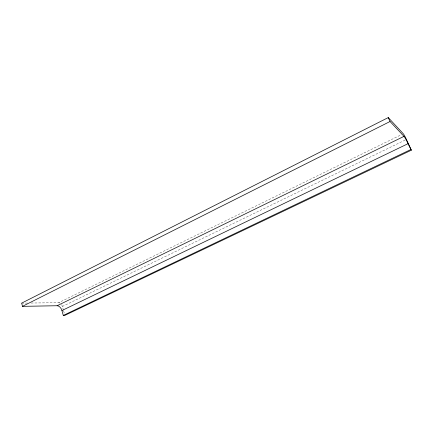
<?xml version="1.0" encoding="UTF-8"?>
<svg xmlns="http://www.w3.org/2000/svg" width="433" height="433" viewBox="0 0 433 433"><rect width="100%" height="100%" fill="white"/><g stroke="black" fill="none" stroke-linecap="round" stroke-linejoin="round"><path stroke-width="0.32" stroke-dasharray="2.17 1.62" d="M31.068 303.024L58.65 302.699L401.461 134.636M63.456 310.282L62.395 306.467L405.223 140.048M21.65 303.132L27.707 303.062M63.629 310.916L64.333 313.46M58.65 302.699A4.065 2.56 64.2 0 1 60.144 303.197M61.513 304.572A4.065 2.56 64.2 0 1 62.395 306.467"/><path stroke-width="0.65" d="M411.35 150.191L406.441 139.458A5.277 0.476 63.9 0 0 403.28 133.743L388.266 117.576L21.65 303.132L22.489 306.348L57.134 305.736L404.005 136.363A6.782 0.617 63.9 0 1 408.048 143.68L411.35 150.191L64.863 315.365L63.288 315.424L61.935 310.542A5.207 3.302 64.5 0 0 57.134 305.736M22.489 306.348L390.052 121.505L404.005 136.363M61.935 310.542L408.048 143.68M63.288 315.424L410.749 149.58M388.266 117.576L390.052 121.505"/></g></svg>
